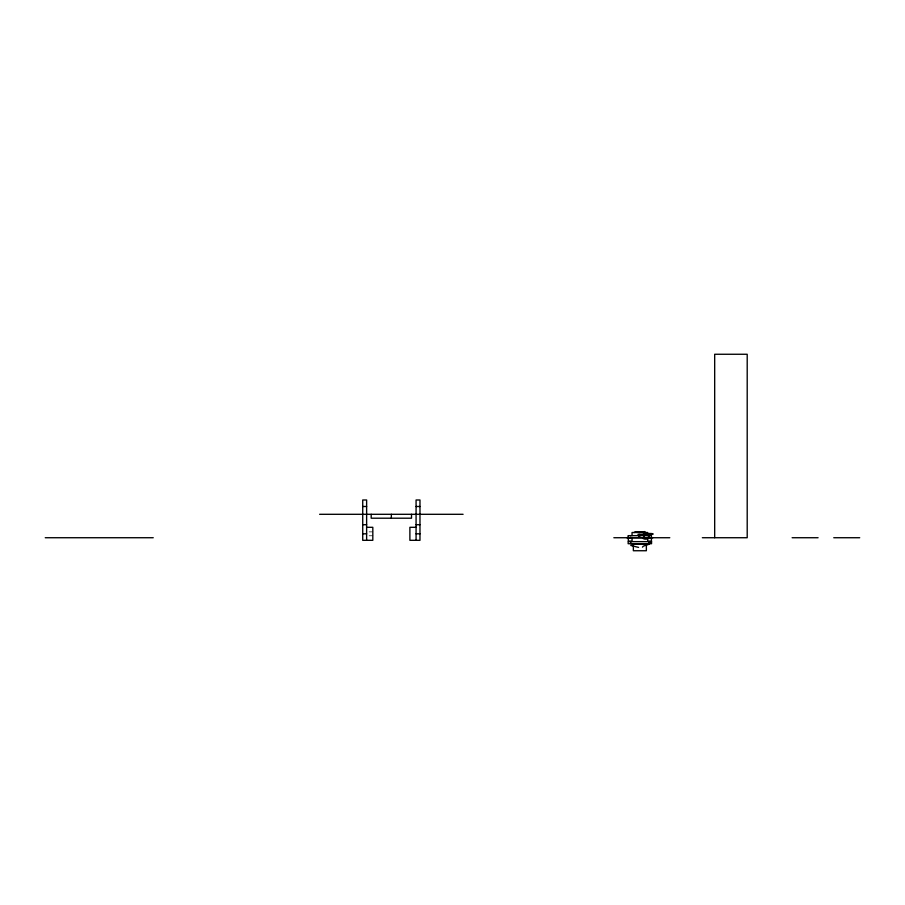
<?xml version="1.0" encoding="UTF-8"?>
<svg xmlns="http://www.w3.org/2000/svg" width="905" height="905" viewBox="0 0 905 905"><rect width="100%" height="100%" fill="white"/><g stroke="black" fill="none" stroke-linecap="round" stroke-linejoin="round"><path stroke-width="0.68" stroke-dasharray="4.53 3.39" d="M369.104 531.869L372.815 531.869M369.104 535.771L372.815 535.771"/><path stroke-width="1.36" d="M648.772 537.728C647.901 539.697 643.342 539.652 642.46 537.728M634.111 532.57L635.253 531.767L644.394 531.755M638.489 537.344C642.867 530.658 666.261 534.617 643.025 534.991M633.851 544.471L630.819 545.477L638.557 547.401M362.724 506.495L366.627 506.495M416.074 506.495L419.977 506.495M319.612 514.3L463.089 514.3M362.724 524.708L366.627 524.708M416.074 524.708L419.977 524.708M366.627 527.31L372.815 527.31L372.815 540.308L362.724 540.33L362.724 499.99L366.627 499.99L366.627 540.33M416.074 527.31L409.886 527.31L409.886 540.308L419.977 540.33L419.977 499.99L416.074 499.99L416.074 540.33M362.724 533.814L366.627 533.814M416.074 533.814L419.977 533.814M637.923 534.346L644.654 534.346L644.654 535.647M45.25 537.728L153.239 537.728M613.839 537.728L669.791 537.728M702.348 537.728L747.202 537.728L747.202 354.262L714.679 354.262L714.679 537.728M792.124 537.728L818.086 537.728M833.754 537.728L859.716 537.728M628.296 537.841L632.041 537.841L632.041 541.145L628.296 541.145L628.296 535.647L651.419 535.647L651.43 541.145L647.675 541.145L647.675 537.841L651.43 537.841M642.46 547.163C643.15 544.765 650.582 545.851 650.265 541.631M652.867 537.728L626.848 537.728M648.976 535.647L648.976 537.728M648.964 541.631L648.964 543.713M647.663 535.647L647.663 532.513L632.052 532.513L632.052 535.647M643.998 535.647L643.998 537.728M643.421 534.346L643.421 535.647M639.247 534.346L639.247 535.647M630.74 537.072L630.74 537.728M630.751 541.631L630.751 543.713M628.387 535.647L628.387 537.728M411.515 514.3L411.515 518.203L371.186 518.203L371.186 514.3M391.345 514.3L391.345 518.203M644.417 531.552A1.708 1.708 0 0 1 645.073 531.767M651.543 541.631L628.183 541.631L628.149 543.713L651.543 543.713L651.566 541.631M646.362 544.233L633.353 544.233L633.353 550.738L646.362 550.738L646.362 544.233"/></g></svg>
